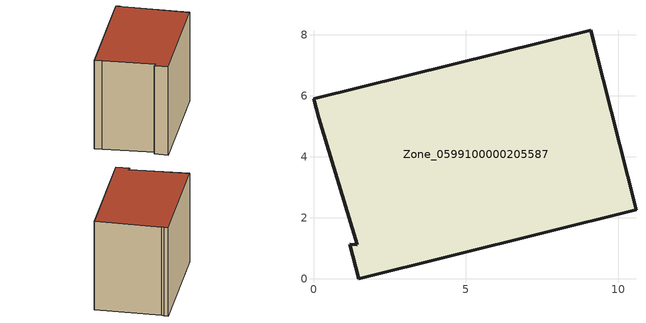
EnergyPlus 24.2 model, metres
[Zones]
Zone_0599100000205587
 floor ground (C_G): 0.17,5.29 0,5.9 9.1,8.16 9.2,7.77 9.23,7.63 10.58,2.26 1.48,0 1.19,1.14 1.44,1.12 z0
 wall outside (C_F): 1.48,0 10.58,2.26 9.23,7.63 9.2,7.77 9.1,8.16 0,5.9 0.17,5.29 1.44,1.12 1.19,1.14 1.48,0 z0:8.12
 roof outside (C_R): 0,5.9 0.17,5.29 1.44,1.12 1.19,1.14 1.48,0 10.58,2.26 9.23,7.63 9.2,7.77 9.1,8.16 z8.12
[BUILDING]
Pand.0599100000205587: North Axis=0; Terrain=City; Loads Convergence Tolerance Value=0.04; Temperature Convergence Tolerance Value=0.4; Solar Distribution=FullExterior; Maximum Number of Warmup Days=25; Minimum Number of Warmup Days=1
[Site:Location]
Rotterdam.The.Hague.AP_ZH_NLD Design_Conditions: Latitude=51.96; Longitude=4.45; Time Zone=1; Elevation=-4.5
[SITE:GROUNDTEMPERATURE:BUILDINGSURFACE]
18, 18, 18, 18, 18, 18, 18, 18, 18, 18, 18, 18
[MATERIAL] Thermal Absorptance=0.9; Solar Absorptance=0.7; Visible Absorptance=0.7
Name | Roughness | Thickness | Conductivity | Density | Specific Heat
G.TI.1965-1974 | MediumSmooth | 0.15 | 0.882353 | 540 | 1210
F.TI.1965-1974 | Rough | 0.3 | 0.697674 | 1920 | 840
R.TI.1965-1974 | MediumRough | 0.2 | 0.232558 | 1500 | 1000
[CONSTRUCTION]
C_G: G.TI.1965-1974
C_F: F.TI.1965-1974
C_R: R.TI.1965-1974
[ZONE]
Zone_0599100000205587: Type=1; Multiplier=1; Ceiling Height=Autocalculate; Volume=Autocalculate; Floor Area=autocalculate; Part of Total Floor Area=Yes
[ZONEINFILTRATION:DESIGNFLOWRATE]
Infil_Zone_0599100000205587: Zone or ZoneList or Space or SpaceList=Zone_0599100000205587; Schedule=AlwaysOn; Design Flow Rate Calculation Method=Flow/Area; Flow Rate per Floor Area=0.003; Constant Term Coefficient=1; Temperature Term Coefficient=0; Velocity Term Coefficient=0; Velocity Squared Term Coefficient=0
[HVACTEMPLATE:ZONE:IDEALLOADSAIRSYSTEM]
Zone_0599100000205587: Maximum Heating Supply Air Temperature=50; Minimum Cooling Supply Air Temperature=13; Maximum Heating Supply Air Humidity Ratio=0.0156; Minimum Cooling Supply Air Humidity Ratio=0.0077; Heating Limit=NoLimit; Cooling Limit=NoLimit; Dehumidification Control Type=ConstantSensibleHeatRatio; Cooling Sensible Heat Ratio=0.7; Dehumidification Setpoint=60; Humidification Control Type=None; Humidification Setpoint=30; Outdoor Air Method=None; Outdoor Air Flow Rate per Person=0.00944; Outdoor Air Flow Rate per Zone Floor Area=0; Outdoor Air Flow Rate per Zone=0; Demand Controlled Ventilation Type=None; Outdoor Air Economizer Type=NoEconomizer; Heat Recovery Type=None; Sensible Heat Recovery Effectiveness=0.7; Latent Heat Recovery Effectiveness=0.65
[ZONECONTROL:THERMOSTAT]
ThermostatControl_Zone_0599100000205587: Zone or ZoneList=Zone_0599100000205587; Control Type Schedule=DualSetpointControlType; Control 1=Thermostat_Zone_0599100000205587; Temperature Difference Between Cutout And Setpoint=0
[THERMOSTATSETPOINT:DUALSETPOINT]
Thermostat_Zone_0599100000205587: Heating Setpoint Temperature Schedule=HeatingSetpoint_Zone_0599100000205587; Cooling Setpoint Temperature Schedule=CoolingSetpoint_Zone_0599100000205587
[SCHEDULE:COMPACT]
HeatingSetpoint_Zone_0599100000205587: Through: 12/31, For: AllDays, Until: 24:00, 21
CoolingSetpoint_Zone_0599100000205587: Through: 12/31, For: AllDays, Until: 24:00, 24
DualSetpointControlType: Through: 12/31, For: AllDays, Until: 24:00, 4
AlwaysOn: Through: 12/31, For: AllDays, Until: 24:00, 1
